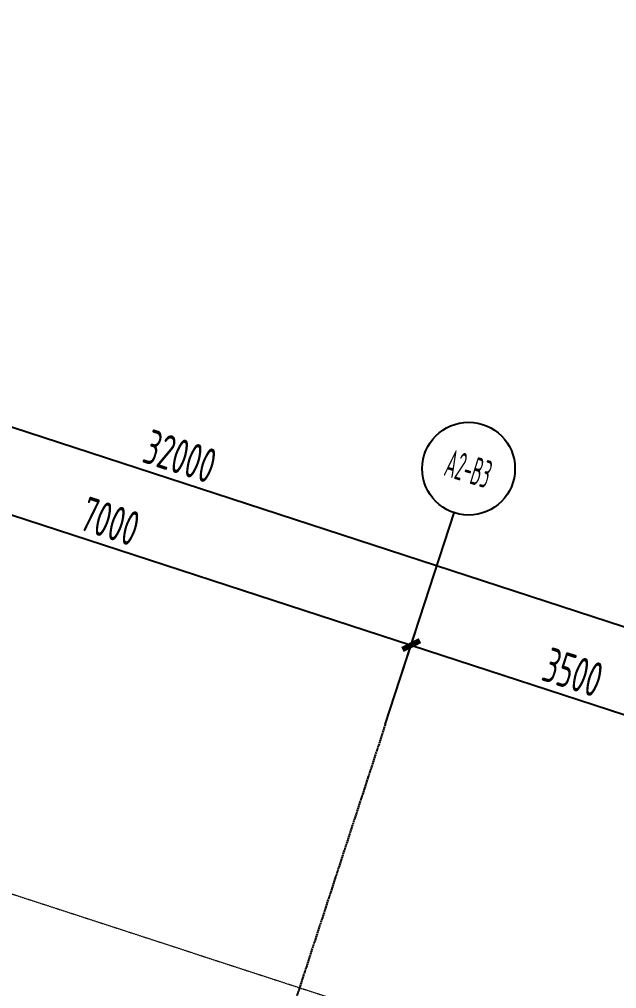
# Model space of a CAD drawing. Header units: millimetres. Extents: x 11515858 to 24947533, y -12784974 to -6116114.
# Drawn here: x 11862072 to 11868513, y -6321009 to -6310563 of the extents above; entities that cross this region are included whole.
import ezdxf
from ezdxf.enums import TextEntityAlignment as Align

# ---------------------------------------------------------------- set-up
doc = ezdxf.new("R2010")
doc.units = ezdxf.units.MM
doc.header["$LTSCALE"] = 10
for name, pattern in [('A2-RG-AXIS$0$CENTER', [2, 1.25, -0.25, 0.25, -0.25]), ('A2-RG-AXIS$0$DOTE', [2.42, 2, -0.2, 0.02, -0.2]), ('A2-RI-F2$0$Overhead 1_16_', [2.579687, 1.5875, -0.992188])]:
    doc.linetypes.add(name, pattern=pattern)
for name, color, linetype in [('A2-RB-F2$0$$34$A-DIMS-100', 1, 'Continuous'), ('A2-RB-F2$0$A-DIMS-100', 1, 'Continuous'), ('A2-RG-AXIS$0$A-AXIS', 1, 'Continuous'), ('A2-RG-AXIS$0$A-DIMS-100', 1, 'Continuous'), ('A2-RG-AXIS$0$A-GRID', 1, 'A2-RG-AXIS$0$CENTER'), ('A2-RG-AXIS$0$A-SYMB', 4, 'Continuous'), ('A2-RI-F2$0$A-STRS', 50, 'Continuous')]:
    doc.layers.add(name, color=color, linetype=linetype)
doc.layers.add('A2-RI-F2$0$A-FLOR-OVHD', color=8, linetype='A2-RI-F2$0$Overhead 1_16_', lineweight=5)
doc.layers.add('A2-RI-F2$0$A-FLOR-STRS', color=2, linetype='Continuous', lineweight=5)
doc.styles.add('A2-RB-F2$0$$0$XD2008', font='hzs.shx', dxfattribs={"width": 0.7, "bigfont": 'hztxt.shx'})
doc.styles.add('A2-RB-F2$0$XD2008', font='hzs.shx', dxfattribs={"width": 0.7, "bigfont": 'hztxt.shx'})
doc.styles.add('A2-RG-AXIS$0$ECADI', font='hzs.shx', dxfattribs={"width": 0.7, "bigfont": 'hztxt.shx'})
doc.styles.add('A2-RG-AXIS$0$XD2008', font='hzs.shx', dxfattribs={"width": 0.7, "bigfont": 'hztxt.shx'})
doc.dimstyles.new('A2-RB-F2$0$$0$XD100$0', dxfattribs={"dimscale": 100, "dimtxt": 3.5, "dimasz": 1, "dimexe": 1, "dimexo": 2, "dimgap": 0.5, "dimtad": 1, "dimdec": 0, "dimdsep": 46, "dimtxsty": 'A2-RB-F2$0$$0$XD2008', "dimblk1": 'A2-RB-F2$0$$20$_ArchTick', "dimblk2": 'A2-RB-F2$0$$20$_ArchTick', "dimsah": 1, "dimcen": 2.5, "dimclrt": 4, "dimaunit": 1, "dimadec": 0, "dimazin": 0, "dimtfac": 1, "dimtdec": 0, "dimtix": 1, "dimtmove": 2, "dimatfit": 3, "dimfxl": 0, "dimtolj": 1, "dimtzin": 0, "dimarcsym": 0})
doc.dimstyles.new('A2-RB-F2$0$XD100', dxfattribs={"dimscale": 100, "dimtxt": 3.5, "dimasz": 1.5, "dimexe": 1, "dimexo": 2, "dimgap": 0.5, "dimtad": 1, "dimdec": 0, "dimdsep": 46, "dimtxsty": 'A2-RB-F2$0$XD2008', "dimcen": 2.5, "dimclrt": 4, "dimaunit": 1, "dimadec": 0, "dimazin": 0, "dimtfac": 1, "dimtdec": 0, "dimtix": 1, "dimtmove": 1, "dimatfit": 3, "dimfxl": 0, "dimtolj": 1, "dimtzin": 0, "dimarcsym": 0})
doc.dimstyles.new('A2-RG-AXIS$0$XD150$0', dxfattribs={"dimscale": 150, "dimtxt": 2.5, "dimasz": 1, "dimexe": 1, "dimexo": 2, "dimgap": 0.5, "dimtad": 1, "dimdec": 0, "dimdsep": 46, "dimtxsty": 'A2-RG-AXIS$0$XD2008', "dimblk": 'A2-RG-AXIS$0$_ArchTick', "dimcen": 2.5, "dimclrt": 4, "dimaunit": 1, "dimadec": 0, "dimazin": 0, "dimtfac": 1, "dimtdec": 0, "dimtmove": 2, "dimatfit": 3, "dimfxl": 0, "dimtolj": 1, "dimtzin": 0, "dimarcsym": 0})

# ---------------------------------------------------------------- blocks, each defined once
blk = doc.blocks.new('A2-RG-AXIS$0$_ArchTick')
at = {"color": 0, "linetype": 'ByBlock', "const_width": 0.4}
blk.add_lwpolyline([(-0.5, -0.5), (0.5, 0.5)], dxfattribs=at)
blk = doc.blocks.new('*D1307')
at = {"layer": 'A2-RG-AXIS$0$A-DIMS-100', "color": 0, "lineweight": -2, "transparency": 16777216}
for p, q in [((11859455, -6315708), (11859688, -6314995)), ((11859641, -6315138), (11866297, -6317307)), ((11866111, -6317877), (11866343, -6317164))]:
    blk.add_line(p, q, dxfattribs=at)
at = {"layer": 'Defpoints', "color": 0, "transparency": 16777216}
for p in [(11859362, -6315993), (11866297, -6317307), (11866018, -6318163)]:
    blk.add_point(p, dxfattribs=at)
at = {"layer": 'A2-RG-AXIS$0$A-DIMS-100', "color": 0, "lineweight": -2, "transparency": 16777216, "xscale": 150, "yscale": 150, "zscale": 150}
for p, rotation in [((11859641, -6315138), 161.9467459168328), ((11866297, -6317307), 341.9467459168328)]:
    blk.add_blockref('A2-RG-AXIS$0$_ArchTick', p, dxfattribs=dict(at, rotation=rotation))
at = {"layer": 'A2-RG-AXIS$0$A-DIMS-100', "color": 4, "transparency": 16777216, "insert": (11863050, -6315973), "char_height": 375, "attachment_point": 5, "rotation": 341.9467, "style": 'A2-RG-AXIS$0$XD2008'}
blk.add_mtext('\\A1;7000', dxfattribs=at)
blk = doc.blocks.new('*D1308')
at = {"layer": 'A2-RG-AXIS$0$A-DIMS-100', "color": 0, "lineweight": -2, "transparency": 16777216}
for p, q in [((11866111, -6317877), (11866343, -6317164)), ((11866297, -6317307), (11869624, -6318392)), ((11869438, -6318962), (11869671, -6318249))]:
    blk.add_line(p, q, dxfattribs=at)
at = {"layer": 'Defpoints', "color": 0, "transparency": 16777216}
for p in [(11866018, -6318163), (11869624, -6318392), (11869345, -6319247)]:
    blk.add_point(p, dxfattribs=at)
at = {"layer": 'A2-RG-AXIS$0$A-DIMS-100', "color": 0, "lineweight": -2, "transparency": 16777216, "xscale": 150, "yscale": 150, "zscale": 150}
for p, rotation in [((11866297, -6317307), 161.9467459168328), ((11869624, -6318392), 341.9467459168328)]:
    blk.add_blockref('A2-RG-AXIS$0$_ArchTick', p, dxfattribs=dict(at, rotation=rotation))
at = {"layer": 'A2-RG-AXIS$0$A-DIMS-100', "color": 4, "transparency": 16777216, "insert": (11868042, -6317600), "char_height": 375, "attachment_point": 5, "rotation": 341.9467, "style": 'A2-RG-AXIS$0$XD2008'}
blk.add_mtext('\\A1;3500', dxfattribs=at)
blk = doc.blocks.new('*D1311')
at = {"layer": 'A2-RG-AXIS$0$A-DIMS-100', "color": 0, "lineweight": -2, "transparency": 16777216}
for p, q in [((11848046, -6311989), (11848557, -6310420)), ((11848511, -6310563), (11878936, -6320480)), ((11878471, -6321906), (11878982, -6320337))]:
    blk.add_line(p, q, dxfattribs=at)
at = {"layer": 'Defpoints', "color": 0, "transparency": 16777216}
for p in [(11847953, -6312274), (11878936, -6320480), (11878378, -6322191)]:
    blk.add_point(p, dxfattribs=at)
at = {"layer": 'A2-RG-AXIS$0$A-DIMS-100', "color": 0, "lineweight": -2, "transparency": 16777216, "xscale": 150, "yscale": 150, "zscale": 150}
for p, rotation in [((11848511, -6310563), 161.9470385083665), ((11878936, -6320480), 341.9470385083665)]:
    blk.add_blockref('A2-RG-AXIS$0$_ArchTick', p, dxfattribs=dict(at, rotation=rotation))
at = {"layer": 'A2-RG-AXIS$0$A-DIMS-100', "color": 4, "transparency": 16777216, "insert": (11863805, -6315272), "char_height": 375, "attachment_point": 5, "rotation": 341.947, "style": 'A2-RG-AXIS$0$XD2008'}
blk.add_mtext('\\A1;32000', dxfattribs=at)
blk = doc.blocks.new('A2-RG-AXIS$0$ECADI-TAG-GRID')
at = {"color": 13}
blk.add_circle((0, 0), 5, dxfattribs=at)
at = {"style": 'A2-RG-AXIS$0$ECADI', "width": 0.7}
blk.add_attdef('GRID', text='', height=5, dxfattribs=at).set_placement((0, 0), align=Align.MIDDLE)
blk = doc.blocks.new('A2-RB-F2$0$_ArchTick')
at = {"color": 0, "linetype": 'ByBlock', "const_width": 0.4}
blk.add_lwpolyline([(-0.5, -0.5), (0.5, 0.5)], dxfattribs=at)
blk = doc.blocks.new('*D1576')
at = {"layer": 'A2-RB-F2$0$A-DIMS-100', "color": 0, "lineweight": -2, "transparency": 16777216}
blk.add_arc((11857252, -6345055), 881, 251.947, 326.947, dxfattribs=at)
at = {"layer": 'Defpoints', "color": 0, "transparency": 16777216}
for p in [(11866018, -6318162), (11857035, -6344914), (11857359, -6345930), (11859206, -6346326), (11852857, -6358540)]:
    blk.add_point(p, dxfattribs=at)
at = {"layer": 'A2-RB-F2$0$A-DIMS-100', "color": 0, "lineweight": -2, "transparency": 16777216, "xscale": 100, "yscale": 100, "zscale": 100}
for p, rotation in [((11857991, -6345536), 56.94704049335844), ((11856979, -6345893), 161.9470385784911)]:
    blk.add_blockref('A2-RB-F2$0$_ArchTick', p, dxfattribs=dict(at, rotation=rotation))
at = {"layer": 'A2-RB-F2$0$A-DIMS-100', "color": 4, "transparency": 16777216, "insert": (11857471, -6345674), "char_height": 350, "attachment_point": 5, "rotation": 19.447, "style": 'A2-RB-F2$0$XD2008'}
blk.add_mtext('\\A1;75°', dxfattribs=at)
blk = doc.blocks.new('*D1586')
at = {"layer": 'A2-RB-F2$0$A-DIMS-100', "color": 0, "lineweight": -2, "transparency": 16777216}
blk.add_arc((11860858, -6333994), 881, 356.947, 71.947, dxfattribs=at)
at = {"layer": 'Defpoints', "color": 0, "transparency": 16777216}
for p in [(11865253, -6320509), (11861675, -6333664), (11860599, -6333980), (11863185, -6334118), (11852092, -6360886)]:
    blk.add_point(p, dxfattribs=at)
at = {"layer": 'A2-RB-F2$0$A-DIMS-100', "color": 0, "lineweight": -2, "transparency": 16777216, "xscale": 100, "yscale": 100, "zscale": 100}
for p, rotation in [((11861131, -6333156), 161.9470424082289), ((11861738, -6334041), 266.9470404934091)]:
    blk.add_blockref('A2-RB-F2$0$_ArchTick', p, dxfattribs=dict(at, rotation=rotation))
at = {"layer": 'A2-RB-F2$0$A-DIMS-100', "color": 4, "transparency": 16777216, "insert": (11861770, -6333368), "char_height": 350, "attachment_point": 5, "rotation": 304.447, "style": 'A2-RB-F2$0$XD2008'}
blk.add_mtext('\\A1;75°', dxfattribs=at)
blk = doc.blocks.new('A2-RB-F2$0$$20$_ArchTick')
at = {"color": 0, "linetype": 'ByBlock', "const_width": 0.4}
blk.add_lwpolyline([(-0.5, -0.5), (0.5, 0.5)], dxfattribs=at)
blk = doc.blocks.new('*D1476')
at = {"layer": 'A2-RB-F2$0$$34$A-DIMS-100', "color": 0, "lineweight": -2, "transparency": 16777216}
blk.add_line((11861295, -6329640), (11860833, -6330291), dxfattribs=at)
blk.add_arc((11863112, -6327078), 3839, 234.6592, 251.947, dxfattribs=at)
at = {"layer": 'Defpoints', "color": 0, "transparency": 16777216}
for p in [(11866018, -6318162), (11862948, -6327309), (11861411, -6329477), (11861217, -6330417), (11852857, -6358540)]:
    blk.add_point(p, dxfattribs=at)
at = {"layer": 'A2-RB-F2$0$$34$A-DIMS-100', "color": 0, "lineweight": -2, "transparency": 16777216, "xscale": 100, "yscale": 100, "zscale": 100}
for p, rotation in [((11860891, -6330210), 144.6591762823225), ((11861922, -6330728), 341.9470385784884)]:
    blk.add_blockref('A2-RB-F2$0$$20$_ArchTick', p, dxfattribs=dict(at, rotation=rotation))
at = {"layer": 'A2-RB-F2$0$$34$A-DIMS-100', "color": 4, "transparency": 16777216, "insert": (11861503, -6330277), "char_height": 350, "attachment_point": 5, "rotation": 333.3031, "style": 'A2-RB-F2$0$$0$XD2008'}
blk.add_mtext('\\A1;17°17\'16"', dxfattribs=at)
blk = doc.blocks.new('*D1477')
at = {"layer": 'A2-RB-F2$0$$34$A-DIMS-100', "color": 0, "lineweight": -2, "transparency": 16777216}
blk.add_line((11855040, -6348830), (11855051, -6348032), dxfattribs=at)
blk.add_arc((11854998, -6351971), 3839, 71.9468, 89.2347, dxfattribs=at)
at = {"layer": 'Defpoints', "color": 0, "transparency": 16777216}
for p in [(11865253, -6320509), (11855815, -6348219), (11855037, -6349030), (11855002, -6351687), (11852092, -6360886)]:
    blk.add_point(p, dxfattribs=at)
at = {"layer": 'A2-RB-F2$0$$34$A-DIMS-100', "color": 0, "lineweight": -2, "transparency": 16777216, "xscale": 100, "yscale": 100, "zscale": 100}
for p, rotation in [((11855049, -6348132), 179.2346640127694), ((11856188, -6348321), 341.9468017164874)]:
    blk.add_blockref('A2-RB-F2$0$$20$_ArchTick', p, dxfattribs=dict(at, rotation=rotation))
at = {"layer": 'A2-RB-F2$0$$34$A-DIMS-100', "color": 4, "transparency": 16777216, "insert": (11855668, -6347928), "char_height": 350, "attachment_point": 5, "rotation": 350.5907, "style": 'A2-RB-F2$0$$0$XD2008'}
blk.add_mtext('\\A1;17°17\'16"', dxfattribs=at)
blk = doc.blocks.new('A2-RG-AXIS')
at = {"layer": 'A2-RG-AXIS$0$A-AXIS'}
blk.add_line((11866017.7, -6318162.6), (11866761.5, -6315880.7), dxfattribs=at)
at = {"layer": 'A2-RG-AXIS$0$A-GRID', "linetype": 'A2-RG-AXIS$0$DOTE'}
blk.add_line((11866017.6, -6318162.5), (11852857, -6358539.7), dxfattribs=at)
at = {"layer": 'A2-RG-AXIS$0$A-SYMB'}
ref = blk.add_blockref('A2-RG-AXIS$0$ECADI-TAG-GRID', (11866916.4, -6315405.3), dxfattribs=dict(at, xscale=100.0000000000341, yscale=100.0000000000341, zscale=100.0000000000341, rotation=342.7200000000827))
ref.add_attrib('GRID', 'A2-B3', dxfattribs={"layer": '0', "extrusion": (0, 0, -1), "height": 300, "rotation": 17.28, "style": 'A2-RG-AXIS$0$ECADI', "text_generation_flag": 2, "width": 0.5}).set_placement((-11866916.4, -6315405.3), align=Align.MIDDLE)
at = {"layer": 'A2-RG-AXIS$0$A-DIMS-100'}
dim = blk.add_aligned_dim(p1=(11847953.1, -6312274.5), p2=(11878378.1, -6322191.3), distance=1800, dimstyle='A2-RG-AXIS$0$XD150$0', dxfattribs=at)
dim.commit()
dim.dimension.update_dxf_attribs({"geometry": '*D1311', "text_midpoint": (11863804.8, -6315271.9)})
for base, p1, p2, picture, middle in [((11866296.6, -6317306.9), (11859362.4, -6315993.2), (11866017.7, -6318162.6), '*D1307', (11863050.3, -6315972.7)), ((11869624.3, -6318391.5), (11866017.7, -6318162.6), (11869345.4, -6319247.3), '*D1308', (11868041.8, -6317599.6))]:
    dim = blk.add_linear_dim(base=base, p1=p1, p2=p2, angle=161.94675, dimstyle='A2-RG-AXIS$0$XD150$0', dxfattribs=at)
    dim.commit()
    dim.dimension.update_dxf_attribs({"geometry": picture, "text_midpoint": middle})
blk = doc.blocks.new('A2-RB-F2')
at = {"layer": 'A2-RB-F2$0$$34$A-DIMS-100'}
for base, line1, line2, picture, middle in [((11861216.6459, -6330416.719), ((11866017.6373, -6318162.465), (11852856.9937, -6358539.7281)), ((11862947.6871, -6327309.129), (11861410.6467, -6329476.6926)), '*D1476', (11861502.9454, -6330276.9671)), ((11855815.2941, -6348219.4925), ((11852092.1247, -6360886.0703), (11865252.9352, -6320508.8615)), ((11855001.8061, -6351687.1676), (11855037.2993, -6349030.1833)), '*D1477', (11855667.9256, -6347928.2951))]:
    dim = blk.add_angular_dim_2l(base=base, line1=line1, line2=line2, dimstyle='A2-RB-F2$0$$0$XD100$0', override={"dimadec": 4}, dxfattribs=at)
    dim.commit()
    dim.dimension.update_dxf_attribs({"geometry": picture, "text_midpoint": middle})
at = {"layer": 'A2-RB-F2$0$A-DIMS-100'}
for base, line1, line2, picture, middle in [((11857358.9, -6345929.8), ((11857035.3, -6344913.8), (11859206, -6346326.3)), ((11866017.6, -6318162.5), (11852857, -6358539.7)), '*D1576', (11857470.8, -6345673.8)), ((11861675, -6333664.3), ((11860599.1, -6333979.9), (11863185.3, -6334117.8)), ((11852092.2, -6360886.2), (11865252.8, -6320508.9)), '*D1586', (11861769.9, -6333367.9))]:
    dim = blk.add_angular_dim_2l(base=base, line1=line1, line2=line2, dimstyle='A2-RB-F2$0$XD100', override={"dimasz": 1, "dimblk1": 'A2-RB-F2$0$_ArchTick', "dimblk2": 'A2-RB-F2$0$_ArchTick', "dimsah": 1}, dxfattribs=at)
    dim.commit()
    dim.dimension.update_dxf_attribs({"geometry": picture, "text_midpoint": middle})
blk = doc.blocks.new('A2-RI-F2')
at = {"layer": 'A2-RI-F2$0$A-FLOR-OVHD', "ltscale": 0.3}
blk.add_lwpolyline([(11851782, -6316662), (11879355, -6325647), (11871959, -6348338), (11872378, -6348346), (11867158, -6364360), (11832501, -6353064), (11836879, -6339633)], dxfattribs=at)
at = {"layer": 'A2-RI-F2$0$A-FLOR-STRS'}
blk.add_blockref('A2-RG-AXIS', (0, 0), dxfattribs=at)
at = {"layer": 'A2-RI-F2$0$A-STRS', "linetype": 'Continuous'}
blk.add_blockref('A2-RB-F2', (0, 0), dxfattribs=at)

msp = doc.modelspace()

# ---------------------------------------------------------------- block references
for name in ['A2-RI-F2', 'A2-RB-F2', 'A2-RG-AXIS']:
    msp.add_blockref(name, (0, 0))

doc.saveas('drawing.dxf')
